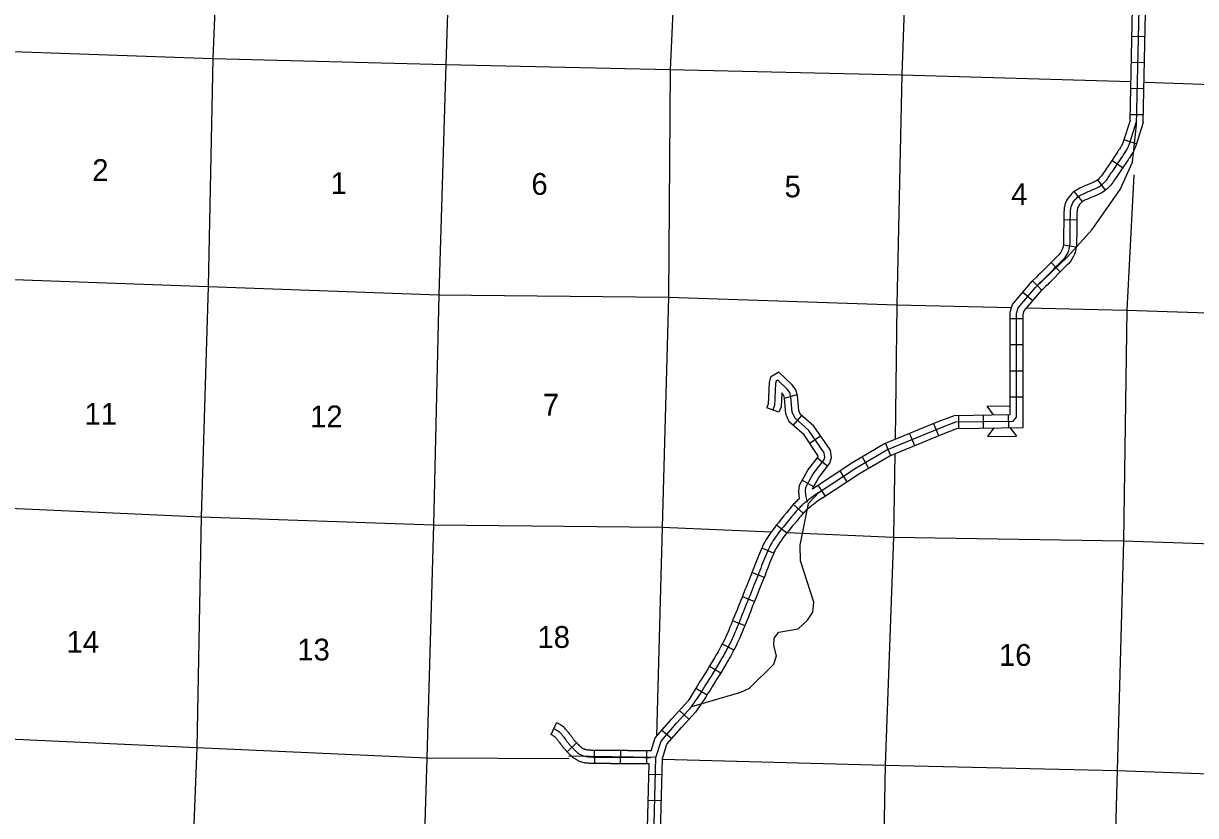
# Model space of a CAD drawing. Extents: x 718047 to 1161319, y 16095590 to 16471709.
# Drawn here: x 1004839 to 1031688, y 16132462 to 16150621 of the extents above; entities that cross this region are included whole.
import ezdxf

# ---------------------------------------------------------------- set-up
doc = ezdxf.new("R2010")
doc.units = 0
for name, color, linetype in [('L13', 7, 'Continuous'), ('L14', 7, 'Continuous'), ('L18', 7, 'Continuous'), ('L8', 7, 'Continuous')]:
    doc.layers.add(name, color=color, linetype=linetype)

msp = doc.modelspace()

# ---------------------------------------------------------------- linework, layer by layer
at = {"layer": 'L13'}
for points in [[(1009547, 16158792), (1009394, 16155080), (1009176, 16149820), (1009069, 16144590), (1008909, 16139312), (1008808, 16134023), (1008606, 16128730), (1008440, 16123510), (1008322, 16118248)], [(1014749, 16157566), (1014681, 16154913), (1014515, 16149677), (1014355, 16144398), (1014229, 16139127), (1014076, 16133782), (1013918, 16128562), (1013778, 16123358), (1013602, 16118086)], [(1025140, 16154641), (1024958, 16149439), (1024849, 16144167), (1024804, 16141087)], [(1019860, 16154048), (1019653, 16149565), (1019613, 16144349), (1019470, 16139070), (1019339, 16134283)], [(998945, 16150136), (1003932, 16150003), (1009176, 16149820), (1014515, 16149677), (1019653, 16149565), (1024958, 16149439), (1030205, 16149290)], [(1030535, 16149278), (1035549, 16149096), (1040812, 16148955), (1046132, 16148770)], [(1030277, 16147148), (1030113, 16144051), (1030037, 16138762), (1029894, 16133499), (1029751, 16128212), (1029558, 16122918), (1029405, 16117598)], [(998787, 16144908), (1003774, 16144783), (1009069, 16144590), (1014355, 16144398), (1019613, 16144349), (1024849, 16144167), (1027471, 16144109)], [(1027821, 16144102), (1030113, 16144051), (1035433, 16143875), (1040669, 16143684), (1045989, 16143499)], [(1024800, 16140760), (1024772, 16138844), (1024581, 16133617), (1024478, 16128304), (1024325, 16123471)], [(998623, 16139674), (1003683, 16139544), (1008909, 16139312), (1014229, 16139127), (1019470, 16139070), (1021967, 16138964)], [(1022331, 16138948), (1024772, 16138844), (1030037, 16138762), (1035257, 16138588), (1040536, 16138422), (1045847, 16138237)], [(998429, 16134412), (1003498, 16134266), (1008808, 16134023)], [(1008808, 16134023), (1014076, 16133782), (1017343, 16133768)], [(1019476, 16133754), (1024581, 16133617), (1029894, 16133499), (1035172, 16133308), (1040493, 16133140), (1045672, 16132993)]]:
    msp.add_lwpolyline(points, dxfattribs=at)
at = {"layer": 'L18'}
for p, q in [((1026911, 16141846), (1027428, 16141854)), ((1027063, 16141649), (1026911, 16141846)), ((1027068, 16141351), (1026922, 16141150)), ((1027432, 16141357), (1027585, 16141160)), ((1026922, 16141150), (1027585, 16141160))]:
    msp.add_line(p, q, dxfattribs=at)
at = {"layer": 'L8'}
for p, q in [((1030232, 16150326), (1030530, 16150319)), ((1030219, 16149729), (1030517, 16149723)), ((1030206, 16149133), (1030504, 16149126)), ((1030193, 16148536), (1030492, 16148530)), ((1030330, 16147861), (1030046, 16147953)), ((1030016, 16147309), (1029769, 16147477)), ((1029622, 16146796), (1029449, 16147039)), ((1029100, 16146538), (1028908, 16146765)), ((1028968, 16146112), (1028669, 16146115)), ((1028954, 16145493), (1028659, 16145541)), ((1028590, 16144926), (1028379, 16145137)), ((1028164, 16144506), (1027955, 16144720)), ((1027733, 16144460), (1027960, 16144267)), ((1027440, 16143854), (1027739, 16143854)), ((1027440, 16143257), (1027739, 16143257)), ((1027440, 16142660), (1027738, 16142660)), ((1022272, 16142032), (1022559, 16142114)), ((1027440, 16142064), (1027738, 16142064)), ((1022145, 16141707), (1021866, 16141812)), ((1022472, 16141407), (1022669, 16141631)), ((1026256, 16141636), (1026261, 16141338)), ((1026821, 16141645), (1026826, 16141347)), ((1027399, 16141655), (1027404, 16141356)), ((1025687, 16141449), (1025800, 16141173)), ((1022849, 16141000), (1023095, 16141168)), ((1024583, 16140995), (1024697, 16140719)), ((1025135, 16141222), (1025249, 16140946)), ((1023023, 16140660), (1023259, 16140476)), ((1024049, 16140686), (1024200, 16140429)), ((1023537, 16140365), (1023702, 16140115)), ((1022677, 16140147), (1022939, 16140003)), ((1023039, 16140036), (1023203, 16139787)), ((1022478, 16139594), (1022701, 16139396)), ((1022092, 16139127), (1022327, 16138944)), ((1021751, 16138596), (1022024, 16138475)), ((1021529, 16138034), (1021807, 16137927)), ((1021307, 16137482), (1021584, 16137372)), ((1021085, 16136929), (1021362, 16136817)), ((1020848, 16136401), (1021110, 16136258)), ((1020557, 16135889), (1020811, 16135733)), ((1020243, 16135382), (1020497, 16135227)), ((1019864, 16134872), (1020084, 16134670)), ((1016927, 16134318), (1017052, 16134589)), ((1019465, 16134422), (1019691, 16134227)), ((1017290, 16133927), (1017507, 16134132)), ((1017924, 16133654), (1017923, 16133952)), ((1018519, 16133651), (1018521, 16133950)), ((1019116, 16133648), (1019118, 16133946)), ((1019167, 16133415), (1019466, 16133407)), ((1019152, 16132819), (1019450, 16132811))]:
    msp.add_line(p, q, dxfattribs=at)
for points in [[(1028015, 16144561), (1028752, 16145274), (1029317, 16145897), (1029963, 16146813), (1030243, 16147440), (1030338, 16148297), (1030416, 16151946), (1030439, 16152487)], [(1030489, 16148347), (1030566, 16151941), (1030589, 16152481)], [(1030190, 16148397), (1030269, 16152092)], [(1030190, 16148397), (1030031, 16147908), (1030027, 16147896), (1030021, 16147879), (1030019, 16147873), (1030016, 16147866), (1030012, 16147855), (1030007, 16147844), (1030003, 16147835), (1029996, 16147821), (1029990, 16147811), (1029982, 16147797), (1029971, 16147781), (1029958, 16147762), (1029942, 16147737), (1029926, 16147712), (1029911, 16147687), (1029894, 16147662), (1029876, 16147636), (1029745, 16147443), (1029680, 16147344), (1029661, 16147316), (1029638, 16147284), (1029618, 16147253), (1029600, 16147226), (1029564, 16147172), (1029548, 16147150), (1029532, 16147127), (1029519, 16147110), (1029482, 16147070), (1029463, 16147053), (1029447, 16147038), (1029403, 16147007), (1029384, 16146996), (1029360, 16146984), (1029337, 16146972), (1029310, 16146962), (1029281, 16146950), (1029199, 16146915), (1029170, 16146904), (1029138, 16146890), (1029107, 16146876), (1029038, 16146844), (1028999, 16146824), (1028958, 16146802), (1028917, 16146774), (1028887, 16146749), (1028852, 16146719), (1028829, 16146693), (1028797, 16146656), (1028763, 16146609), (1028734, 16146559), (1028711, 16146507), (1028696, 16146462), (1028685, 16146417), (1028682, 16146391), (1028675, 16146345), (1028672, 16146293), (1028670, 16146263), (1028670, 16146243), (1028670, 16146198), (1028669, 16146151), (1028669, 16146120), (1028669, 16146117), (1028668, 16146052), (1028667, 16146001), (1028667, 16145950), (1028666, 16145897), (1028665, 16145792), (1028665, 16145770), (1028664, 16145689), (1028663, 16145590), (1028660, 16145550), (1028653, 16145510), (1028648, 16145485), (1028641, 16145460), (1028633, 16145438), (1028619, 16145406), (1028601, 16145375), (1028580, 16145346), (1028553, 16145316), (1028519, 16145280), (1028445, 16145204), (1028409, 16145168), (1028401, 16145160), (1028369, 16145128), (1028330, 16145089), (1028251, 16145011), (1028169, 16144928), (1028130, 16144890), (1028129, 16144889), (1028085, 16144847), (1028042, 16144805), (1027945, 16144710)], [(1028060, 16144613), (1028146, 16144697), (1028189, 16144739), (1028233, 16144781), (1028235, 16144783), (1028275, 16144822), (1028357, 16144905), (1028436, 16144983), (1028475, 16145022), (1028506, 16145054), (1028514, 16145061), (1028552, 16145099), (1028627, 16145176), (1028663, 16145214), (1028698, 16145252), (1028727, 16145294), (1028752, 16145338), (1028773, 16145383), (1028784, 16145415), (1028793, 16145448), (1028801, 16145482), (1028809, 16145533), (1028813, 16145584), (1028814, 16145687), (1028815, 16145768), (1028815, 16145790), (1028816, 16145896), (1028817, 16145948), (1028817, 16146000), (1028818, 16146050), (1028819, 16146116), (1028819, 16146119), (1028819, 16146149), (1028820, 16146196), (1028820, 16146241), (1028820, 16146259), (1028821, 16146285), (1028824, 16146329), (1028830, 16146370), (1028833, 16146389), (1028840, 16146420), (1028851, 16146452), (1028868, 16146492), (1028889, 16146528), (1028914, 16146563), (1028941, 16146593), (1028957, 16146611), (1028985, 16146635), (1029008, 16146655), (1029036, 16146674), (1029069, 16146691), (1029104, 16146709), (1029170, 16146739), (1029199, 16146753), (1029228, 16146765), (1029256, 16146777), (1029337, 16146811), (1029367, 16146823), (1029397, 16146835), (1029427, 16146849), (1029457, 16146864), (1029485, 16146881), (1029540, 16146921), (1029565, 16146942), (1029588, 16146965), (1029633, 16147013), (1029652, 16147037), (1029670, 16147062), (1029688, 16147088), (1029724, 16147142), (1029743, 16147170), (1029762, 16147200), (1029784, 16147229), (1029805, 16147260), (1029870, 16147360), (1030000, 16147551), (1030019, 16147579), (1030037, 16147606), (1030053, 16147632), (1030068, 16147656), (1030083, 16147678), (1030097, 16147698), (1030109, 16147717), (1030120, 16147735), (1030129, 16147752), (1030138, 16147770), (1030144, 16147782), (1030151, 16147799), (1030155, 16147811), (1030159, 16147820), (1030162, 16147829), (1030169, 16147847), (1030169, 16147849), (1030174, 16147862), (1030346, 16148393)], [(1030489, 16148347), (1030317, 16147817), (1030312, 16147801), (1030310, 16147797), (1030304, 16147778), (1030299, 16147767), (1030295, 16147755), (1030290, 16147742), (1030281, 16147720), (1030273, 16147704), (1030263, 16147684), (1030250, 16147660), (1030236, 16147638), (1030222, 16147616), (1030207, 16147594), (1030194, 16147574), (1030180, 16147551), (1030163, 16147525), (1030144, 16147496), (1030124, 16147467), (1029995, 16147276), (1029930, 16147177), (1029906, 16147143), (1029886, 16147115), (1029868, 16147087), (1029849, 16147059), (1029812, 16147003), (1029792, 16146975), (1029772, 16146947), (1029748, 16146915), (1029695, 16146860), (1029667, 16146832), (1029634, 16146803), (1029567, 16146756), (1029529, 16146733), (1029494, 16146715), (1029458, 16146698), (1029424, 16146684), (1029394, 16146672), (1029313, 16146638), (1029287, 16146627), (1029260, 16146616), (1029232, 16146603), (1029169, 16146574), (1029138, 16146558), (1029114, 16146545), (1029100, 16146536), (1029082, 16146521), (1029063, 16146504), (1029053, 16146493), (1029031, 16146469), (1029016, 16146447), (1029003, 16146424), (1028991, 16146398), (1028985, 16146379), (1028981, 16146361), (1028979, 16146348), (1028974, 16146313), (1028971, 16146277), (1028970, 16146255), (1028970, 16146239), (1028970, 16146194), (1028969, 16146147), (1028969, 16146117), (1028969, 16146114), (1028968, 16146049), (1028967, 16145998), (1028967, 16145947), (1028966, 16145894), (1028965, 16145789), (1028965, 16145766), (1028964, 16145685), (1028963, 16145577), (1028958, 16145515), (1028948, 16145454), (1028939, 16145411), (1028927, 16145370), (1028913, 16145328), (1028886, 16145269), (1028854, 16145213), (1028815, 16145159), (1028774, 16145112), (1028735, 16145072), (1028659, 16144994), (1028619, 16144954), (1028612, 16144947), (1028581, 16144916), (1028542, 16144877), (1028463, 16144798), (1028381, 16144716), (1028340, 16144676), (1028336, 16144672), (1028293, 16144631), (1028251, 16144590), (1028164, 16144505)], [(1019327, 16133795), (1019446, 16134171), (1019800, 16134582), (1020149, 16134963), (1021275, 16135289), (1021470, 16135384), (1022027, 16135935), (1022091, 16136125), (1022031, 16136360), (1022035, 16136527), (1022139, 16136665), (1022583, 16136745), (1022797, 16136939), (1022919, 16137127), (1022942, 16137351), (1022636, 16138302), (1022629, 16138661), (1022823, 16139614), (1023064, 16139874), (1023913, 16140433), (1024617, 16140847), (1025848, 16141354), (1026194, 16141486), (1027511, 16141507), (1027589, 16141597), (1027590, 16143981), (1027627, 16144105), (1028015, 16144561)], [(1022912, 16139954), (1023834, 16140561), (1024550, 16140982), (1025793, 16141494), (1026165, 16141636), (1027439, 16141656), (1027440, 16144003), (1027492, 16144178), (1027945, 16144710)], [(1027739, 16141361), (1027740, 16143959), (1027761, 16144032), (1028164, 16144505)], [(1022912, 16139954), (1023055, 16140213), (1023309, 16140540), (1023351, 16140668), (1023323, 16140835), (1022945, 16141389), (1022630, 16141666), (1022597, 16141747), (1022568, 16142083), (1022528, 16142224), (1022444, 16142339), (1022139, 16142629), (1021952, 16142514), (1021919, 16142389), (1021896, 16141895), (1021865, 16141813)], [(1022800, 16139647), (1022766, 16139766), (1022751, 16139900), (1022760, 16139987), (1022929, 16140295), (1023175, 16140611), (1023197, 16140680), (1023181, 16140778), (1022832, 16141289), (1022505, 16141576), (1022449, 16141711), (1022420, 16142056), (1022391, 16142157), (1022331, 16142239), (1022119, 16142440), (1022081, 16142417), (1022068, 16142366), (1022045, 16141865), (1022006, 16141760)], [(1022619, 16139730), (1022600, 16139899), (1022614, 16140033), (1022803, 16140378), (1023040, 16140683), (1023043, 16140692), (1023038, 16140720), (1022719, 16141189), (1022379, 16141487), (1022302, 16141675), (1022272, 16142029), (1022255, 16142090), (1022218, 16142140), (1022208, 16142149), (1022194, 16141835), (1022146, 16141707)], [(1023141, 16139746), (1023992, 16140306), (1024684, 16140712), (1025903, 16141215), (1026223, 16141337), (1027739, 16141361)], [(1022619, 16139730), (1022565, 16139684), (1022545, 16139663), (1022527, 16139645), (1022507, 16139625), (1022482, 16139600), (1022427, 16139538), (1022401, 16139505), (1022375, 16139473), (1022319, 16139403), (1022260, 16139331), (1022229, 16139294), (1022163, 16139215), (1022131, 16139176), (1022098, 16139137), (1022065, 16139095), (1022034, 16139054), (1022003, 16139013), (1021943, 16138931), (1021911, 16138886), (1021879, 16138837), (1021850, 16138788), (1021822, 16138739), (1021794, 16138687), (1021767, 16138632), (1021742, 16138577), (1021719, 16138524), (1021673, 16138413), (1021652, 16138356), (1021608, 16138244), (1021588, 16138189), (1021569, 16138138), (1021548, 16138085), (1021526, 16138030), (1021506, 16137979), (1021483, 16137924), (1021461, 16137868), (1021439, 16137812), (1021416, 16137753), (1021392, 16137695), (1021367, 16137634), (1021342, 16137570)], [(1023054, 16139868), (1022909, 16139764), (1022874, 16139737), (1022831, 16139705), (1022814, 16139691), (1022790, 16139673), (1022771, 16139657), (1022744, 16139636), (1022735, 16139629), (1022730, 16139625), (1022725, 16139621), (1022721, 16139617), (1022715, 16139613), (1022711, 16139610), (1022706, 16139606), (1022695, 16139597), (1022682, 16139587), (1022667, 16139574), (1022652, 16139558), (1022634, 16139540), (1022614, 16139519), (1022591, 16139497), (1022543, 16139442), (1022518, 16139411), (1022492, 16139378), (1022435, 16139309), (1022375, 16139235), (1022344, 16139197), (1022279, 16139120), (1022247, 16139080), (1022214, 16139042), (1022184, 16139003), (1022153, 16138963), (1022123, 16138924), (1022065, 16138843), (1022035, 16138801), (1022007, 16138758), (1021979, 16138712), (1021953, 16138666), (1021927, 16138618), (1021902, 16138568), (1021880, 16138517), (1021857, 16138465), (1021813, 16138358), (1021792, 16138303), (1021749, 16138192), (1021729, 16138137), (1021708, 16138083), (1021687, 16138030), (1021666, 16137976), (1021645, 16137922), (1021622, 16137868), (1021601, 16137812), (1021578, 16137756), (1021555, 16137698), (1021531, 16137638), (1021506, 16137578), (1021482, 16137516)], [(1023141, 16139746), (1022998, 16139643), (1022964, 16139617), (1022923, 16139586), (1022907, 16139574), (1022884, 16139556), (1022864, 16139540), (1022838, 16139519), (1022829, 16139511), (1022823, 16139507), (1022819, 16139504), (1022814, 16139500), (1022808, 16139495), (1022802, 16139490), (1022796, 16139486), (1022790, 16139481), (1022779, 16139472), (1022769, 16139464), (1022759, 16139453), (1022741, 16139434), (1022720, 16139413), (1022700, 16139394), (1022658, 16139346), (1022635, 16139317), (1022608, 16139284), (1022552, 16139214), (1022491, 16139140), (1022459, 16139101), (1022394, 16139024), (1022362, 16138985), (1022331, 16138948), (1022302, 16138911), (1022272, 16138872), (1022244, 16138835), (1022186, 16138755), (1022159, 16138717), (1022134, 16138678), (1022109, 16138637), (1022084, 16138593), (1022060, 16138549), (1022038, 16138505), (1022017, 16138457), (1021995, 16138407), (1021952, 16138303), (1021932, 16138250), (1021889, 16138139), (1021870, 16138085), (1021848, 16138029), (1021827, 16137975), (1021806, 16137921), (1021784, 16137865), (1021762, 16137812), (1021740, 16137757), (1021717, 16137700), (1021694, 16137642), (1021670, 16137581), (1021645, 16137522), (1021622, 16137461)], [(1021343, 16137572), (1021317, 16137509), (1021291, 16137445), (1021264, 16137379), (1021210, 16137244), (1021184, 16137176), (1021158, 16137109), (1021130, 16137042), (1021076, 16136909), (1021049, 16136843), (1021023, 16136778), (1020997, 16136715), (1020972, 16136655), (1020920, 16136543), (1020894, 16136491), (1020868, 16136440), (1020841, 16136390), (1020816, 16136339), (1020769, 16136249), (1020749, 16136214), (1020729, 16136180), (1020709, 16136146), (1020669, 16136079), (1020647, 16136042), (1020602, 16135963), (1020549, 16135878), (1020521, 16135832), (1020463, 16135737), (1020433, 16135688), (1020369, 16135588), (1020335, 16135534), (1020303, 16135482), (1020271, 16135430), (1020067, 16135095)], [(1021482, 16137516), (1021456, 16137453), (1021430, 16137388), (1021403, 16137323), (1021350, 16137189), (1021324, 16137122), (1021297, 16137053), (1021269, 16136985), (1021215, 16136853), (1021188, 16136787), (1021162, 16136721), (1021136, 16136657), (1021109, 16136594), (1021055, 16136478), (1021028, 16136424), (1021002, 16136371), (1020974, 16136321), (1020949, 16136271), (1020901, 16136178), (1020879, 16136138), (1020858, 16136104), (1020839, 16136070), (1020798, 16136002), (1020777, 16135966), (1020730, 16135886), (1020677, 16135799), (1020649, 16135753), (1020590, 16135658), (1020560, 16135609), (1020496, 16135508), (1020463, 16135456), (1020431, 16135403), (1020399, 16135351), (1020367, 16135300), (1020337, 16135249), (1020107, 16134915)], [(1021621, 16137459), (1021595, 16137396), (1021569, 16137332), (1021542, 16137267), (1021490, 16137134), (1021463, 16137067), (1021436, 16136997), (1021408, 16136929), (1021354, 16136796), (1021327, 16136731), (1021301, 16136665), (1021274, 16136599), (1021246, 16136533), (1021190, 16136412), (1021162, 16136356), (1021135, 16136302), (1021107, 16136251), (1021083, 16136203), (1021033, 16136106), (1021008, 16136062), (1020988, 16136029), (1020969, 16135995), (1020927, 16135926), (1020906, 16135890), (1020859, 16135809), (1020805, 16135721), (1020777, 16135675), (1020718, 16135579), (1020687, 16135529), (1020623, 16135428), (1020591, 16135377), (1020559, 16135325), (1020526, 16135272), (1020495, 16135222), (1020462, 16135168), (1020231, 16134830)], [(1019217, 16133947), (1019312, 16134245), (1019688, 16134681), (1020067, 16135095)], [(1019476, 16133770), (1019579, 16134096), (1019912, 16134482), (1020231, 16134830)], [(1017533, 16134108), (1017515, 16134126), (1017509, 16134131), (1017503, 16134137), (1017491, 16134151), (1017482, 16134161), (1017481, 16134162), (1017479, 16134164), (1017466, 16134179), (1017454, 16134193), (1017443, 16134207), (1017431, 16134221), (1017420, 16134235), (1017408, 16134251), (1017397, 16134265), (1017386, 16134280), (1017374, 16134295), (1017362, 16134313), (1017351, 16134329), (1017336, 16134349), (1017321, 16134367), (1017307, 16134384), (1017295, 16134398), (1017284, 16134412), (1017272, 16134427), (1017258, 16134444), (1017240, 16134466), (1017214, 16134491), (1017188, 16134511), (1017166, 16134526), (1017150, 16134537), (1017130, 16134549), (1017109, 16134561), (1017086, 16134574), (1017052, 16134590)], [(1017324, 16133893), (1017313, 16133903), (1017302, 16133913), (1017283, 16133933), (1017281, 16133935), (1017267, 16133951), (1017259, 16133960), (1017256, 16133963), (1017252, 16133968), (1017239, 16133983), (1017226, 16133998), (1017225, 16134000), (1017211, 16134017), (1017197, 16134033), (1017183, 16134050), (1017171, 16134066), (1017157, 16134084), (1017145, 16134101), (1017131, 16134120), (1017117, 16134140), (1017110, 16134150), (1017098, 16134166), (1017088, 16134178), (1017077, 16134191), (1017065, 16134206), (1017051, 16134223), (1017038, 16134239), (1017027, 16134253), (1017019, 16134262), (1017017, 16134264), (1017011, 16134269), (1016998, 16134278), (1016987, 16134285), (1016976, 16134292), (1016964, 16134299), (1016951, 16134306), (1016927, 16134317)], [(1016989, 16134453), (1017019, 16134440), (1017036, 16134430), (1017053, 16134421), (1017068, 16134411), (1017082, 16134402), (1017099, 16134390), (1017115, 16134378), (1017129, 16134364), (1017142, 16134348), (1017155, 16134333), (1017168, 16134317), (1017180, 16134302), (1017192, 16134288), (1017205, 16134272), (1017217, 16134257), (1017230, 16134239), (1017240, 16134226), (1017252, 16134207), (1017265, 16134191), (1017277, 16134174), (1017289, 16134159), (1017302, 16134143), (1017314, 16134127), (1017327, 16134112), (1017339, 16134096), (1017352, 16134081), (1017366, 16134066), (1017368, 16134063), (1017370, 16134061), (1017379, 16134051), (1017392, 16134036), (1017406, 16134022), (1017414, 16134014), (1017428, 16134001)], [(1019217, 16133947), (1019189, 16133947), (1019169, 16133947), (1019149, 16133947), (1019129, 16133947), (1019109, 16133947), (1019089, 16133947), (1019069, 16133947), (1019029, 16133948), (1019009, 16133948), (1018989, 16133948), (1018969, 16133948), (1018929, 16133948), (1018909, 16133948), (1018889, 16133948), (1018869, 16133949), (1018829, 16133949), (1018809, 16133949), (1018769, 16133949), (1018765, 16133949), (1018749, 16133949), (1018729, 16133949), (1018709, 16133949), (1018689, 16133949), (1018669, 16133950), (1018649, 16133950), (1018629, 16133950), (1018609, 16133950), (1018569, 16133950), (1018549, 16133950), (1018529, 16133950), (1018509, 16133950), (1018489, 16133951), (1018477, 16133951), (1018469, 16133951), (1018449, 16133951), (1018430, 16133951), (1018429, 16133951), (1018409, 16133951), (1018369, 16133951), (1018349, 16133951), (1018329, 16133951), (1018309, 16133951), (1018289, 16133952), (1018269, 16133952), (1018266, 16133952), (1018249, 16133952), (1018229, 16133952), (1018222, 16133952), (1018209, 16133952), (1018189, 16133952), (1018169, 16133952), (1018149, 16133952), (1018109, 16133953), (1018089, 16133953), (1018069, 16133953), (1018049, 16133953), (1018029, 16133953), (1018009, 16133953), (1017989, 16133953), (1017969, 16133953), (1017955, 16133953), (1017948, 16133953), (1017928, 16133953), (1017917, 16133953), (1017913, 16133953), (1017895, 16133954), (1017875, 16133955), (1017859, 16133956), (1017840, 16133958), (1017815, 16133959), (1017795, 16133959), (1017785, 16133960), (1017774, 16133962), (1017756, 16133965), (1017739, 16133968), (1017726, 16133971), (1017715, 16133974), (1017700, 16133979), (1017688, 16133983), (1017681, 16133987), (1017667, 16133994), (1017652, 16134002), (1017641, 16134008), (1017632, 16134014), (1017624, 16134020), (1017615, 16134028), (1017602, 16134041), (1017590, 16134051), (1017579, 16134063), (1017561, 16134081), (1017548, 16134093), (1017536, 16134106)], [(1019173, 16133647), (1019147, 16133647), (1019127, 16133647), (1019107, 16133647), (1019087, 16133647), (1019067, 16133647), (1019027, 16133648), (1019007, 16133648), (1018987, 16133648), (1018967, 16133648), (1018927, 16133648), (1018907, 16133648), (1018887, 16133648), (1018867, 16133649), (1018827, 16133649), (1018807, 16133649), (1018767, 16133649), (1018763, 16133649), (1018747, 16133649), (1018727, 16133649), (1018707, 16133649), (1018688, 16133649), (1018668, 16133650), (1018648, 16133650), (1018628, 16133650), (1018608, 16133650), (1018568, 16133650), (1018548, 16133650), (1018528, 16133650), (1018508, 16133650), (1018488, 16133651), (1018476, 16133651), (1018468, 16133651), (1018448, 16133651), (1018429, 16133651), (1018428, 16133651), (1018408, 16133651), (1018368, 16133651), (1018348, 16133651), (1018328, 16133651), (1018308, 16133651), (1018288, 16133652), (1018268, 16133652), (1018264, 16133652), (1018248, 16133652), (1018228, 16133652), (1018221, 16133652), (1018208, 16133652), (1018188, 16133652), (1018168, 16133652), (1018148, 16133652), (1018108, 16133653), (1018088, 16133653), (1018068, 16133653), (1018048, 16133653), (1018028, 16133653), (1018008, 16133653), (1017988, 16133653), (1017968, 16133653), (1017955, 16133653), (1017949, 16133653), (1017929, 16133653), (1017916, 16133653), (1017904, 16133653), (1017882, 16133655), (1017862, 16133655), (1017838, 16133656), (1017817, 16133658), (1017803, 16133659), (1017783, 16133660), (1017752, 16133661), (1017724, 16133666), (1017701, 16133670), (1017680, 16133674), (1017654, 16133680), (1017627, 16133687), (1017603, 16133695), (1017578, 16133704), (1017549, 16133717), (1017527, 16133729), (1017506, 16133739), (1017483, 16133753), (1017458, 16133769), (1017434, 16133788), (1017414, 16133806), (1017398, 16133820), (1017379, 16133837), (1017364, 16133854), (1017354, 16133864), (1017338, 16133878), (1017321, 16133896)], [(1019327, 16133795), (1017325, 16133823)], [(1017428, 16134001), (1017443, 16133986), (1017457, 16133972), (1017471, 16133959), (1017485, 16133944), (1017500, 16133931), (1017514, 16133917), (1017529, 16133904), (1017545, 16133892), (1017562, 16133881), (1017579, 16133871), (1017597, 16133861), (1017615, 16133852), (1017633, 16133844), (1017652, 16133837), (1017671, 16133831), (1017690, 16133825), (1017710, 16133821), (1017729, 16133818), (1017749, 16133814), (1017768, 16133811), (1017789, 16133810), (1017809, 16133809), (1017829, 16133808), (1017849, 16133806), (1017869, 16133805), (1017889, 16133804), (1017908, 16133803), (1017916, 16133803), (1017929, 16133803), (1017949, 16133803), (1017955, 16133803), (1017969, 16133803), (1017989, 16133803), (1018009, 16133803), (1018028, 16133803), (1018048, 16133803), (1018068, 16133803), (1018088, 16133803), (1018108, 16133803), (1018148, 16133802), (1018168, 16133802), (1018188, 16133802), (1018208, 16133802), (1018221, 16133802), (1018228, 16133802), (1018248, 16133802), (1018265, 16133802), (1018268, 16133802), (1018288, 16133802), (1018308, 16133801), (1018328, 16133801), (1018348, 16133801), (1018368, 16133801), (1018408, 16133801), (1018428, 16133801), (1018430, 16133801), (1018448, 16133801), (1018468, 16133801), (1018476, 16133801), (1018488, 16133801), (1018508, 16133800), (1018528, 16133800), (1018548, 16133800), (1018568, 16133800), (1018608, 16133800), (1018628, 16133800), (1018648, 16133800), (1018668, 16133800), (1018688, 16133799), (1018708, 16133799), (1018728, 16133799), (1018748, 16133799), (1018764, 16133799), (1018768, 16133799), (1018808, 16133799), (1018828, 16133799), (1018868, 16133799), (1018888, 16133798), (1018908, 16133798), (1018928, 16133798), (1018968, 16133798), (1018988, 16133798), (1019008, 16133798), (1019028, 16133798), (1019068, 16133797), (1019088, 16133797), (1019108, 16133797), (1019128, 16133797), (1019148, 16133797), (1019168, 16133797), (1019188, 16133797), (1019204, 16133797)], [(1019152, 16126850), (1019215, 16129525), (1019327, 16133795)], [(1019302, 16126847), (1019365, 16129521), (1019476, 16133770)], [(1019002, 16126854), (1019065, 16129529), (1019173, 16133647)]]:
    msp.add_lwpolyline(points, dxfattribs=at)

# ---------------------------------------------------------------- texts
at = {"layer": 'L14'}
for s, p in [('2', (1006415, 16147008)), ('1', (1011876, 16146708)), ('6', (1016475, 16146691)), ('5', (1022274, 16146634)), ('4', (1027464, 16146458)), ('7', (1016737, 16141630)), ('11', (1006238, 16141421)), ('12', (1011406, 16141362)), ('14', (1005827, 16136193)), ('18', (1016614, 16136306)), ('13', (1011113, 16136017)), ('16', (1027186, 16135894))]:
    msp.add_text(s, height=500, rotation=0.0005, dxfattribs=at).set_placement(p)

doc.saveas('drawing.dxf')
